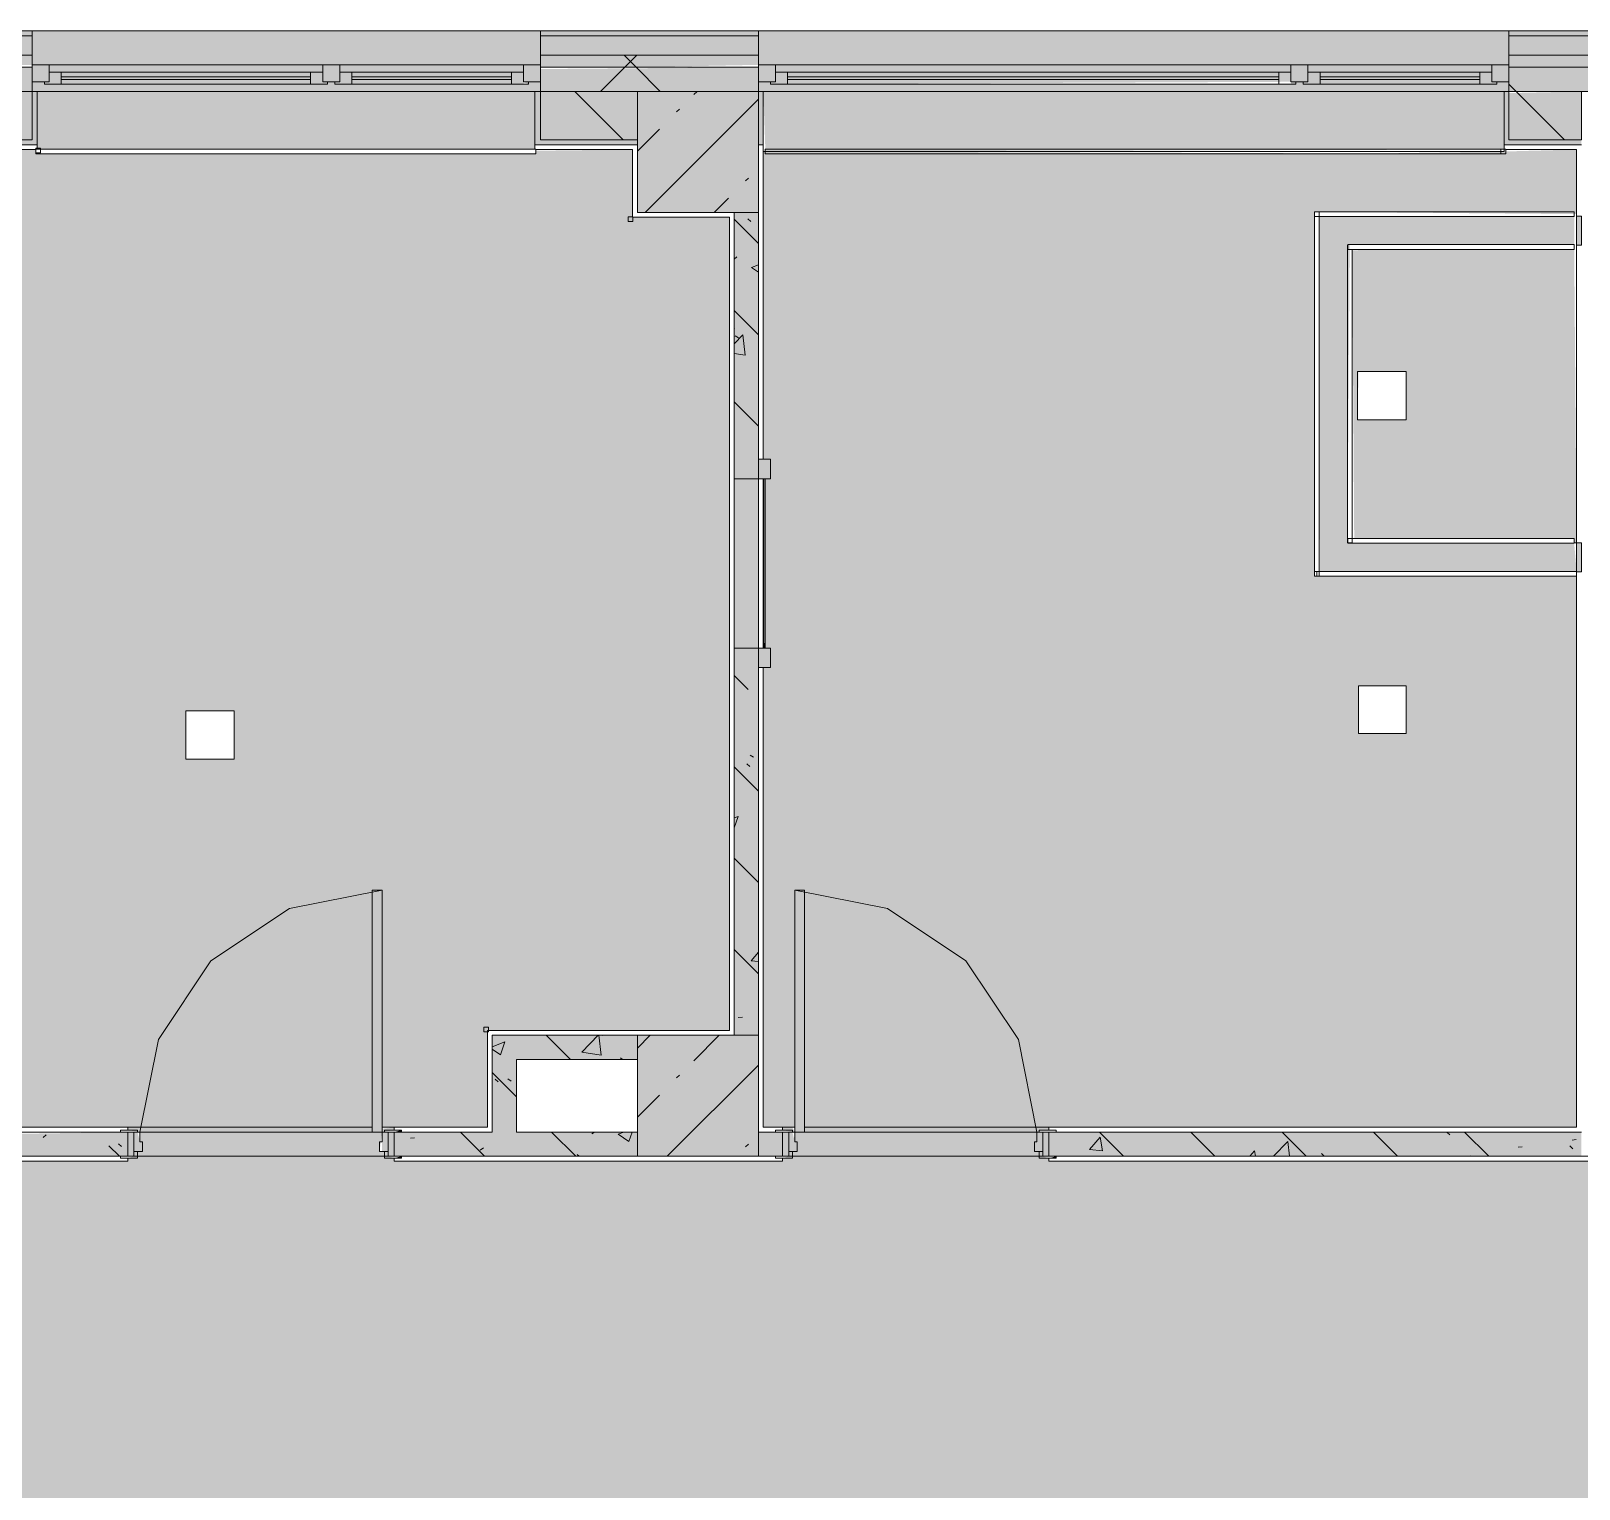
# Model space of a CAD drawing. Header units: millimetres. Extents: x -3817 to 677485, y -22715 to 103890.
# Drawn here: x -564.2 to -513.9, y -19436 to -19388.5 of the extents above; entities that cross this region are included whole.
import ezdxf

# ---------------------------------------------------------------- set-up
doc = ezdxf.new("R2010")
doc.units = ezdxf.units.MM
doc.layers.add('PDF _Геометрия', color=7, linetype='Continuous', true_color=0x1d1d1d)
doc.layers.add('PDF _Сплошная заливка', color=7, linetype='Continuous', true_color=0xffffff)

msp = doc.modelspace()

# ---------------------------------------------------------------- hatches: boundary and pattern name
at = {"layer": 'PDF _Сплошная заливка', "transparency": 33554559}
h = msp.add_hatch(color=256, dxfattribs=at)
h.paths.add_polyline_path([(-479.791, -19388.684), (-478.61, -19388.684), (-478.61, -19388.526), (-516.168, -19388.526), (-516.168, -19388.684), (-480.3, -19388.684)], flags=0)
h.paths.add_polyline_path([(-570.306, -19388.684), (-564.198, -19388.684), (-564.198, -19388.526), (-574.748, -19388.526), (-574.748, -19388.684)], flags=0)
h.paths.add_polyline_path([(-540.576, -19388.684), (-540.576, -19388.526), (-547.663, -19388.526), (-547.663, -19388.684), (-545.759, -19388.684)], flags=0)
h.paths.add_polyline_path([(-620.668, -19388.684), (-620.668, -19388.605), (-620.668, -19388.542), (-627.896, -19388.526), (-627.896, -19388.684), (-627.582, -19388.684)], flags=0)
h.paths.add_polyline_path([(-611.217, -19388.684), (-591.283, -19388.684), (-591.283, -19388.526), (-611.755, -19388.605), (-611.755, -19388.684), (-611.503, -19388.684)], flags=0)
h.paths.add_polyline_path([(-701.122, -19388.684), (-694.468, -19388.684), (-694.468, -19388.526), (-701.122, -19388.526)], flags=0)
h.paths.add_polyline_path([(-676.359, -19388.684), (-668.052, -19388.684), (-668.052, -19388.526), (-676.359, -19388.526)], flags=0)
h.paths.add_polyline_path([(-724.743, -19388.684), (-717.657, -19388.684), (-717.657, -19388.526), (-724.743, -19388.526)], flags=0)
h.paths.add_polyline_path([(-748.364, -19388.684), (-741.278, -19388.684), (-741.278, -19388.526), (-748.364, -19388.526)], flags=0)
h.paths.add_polyline_path([(-764.899, -19388.684), (-764.899, -19388.526), (-773.56, -19388.526), (-773.56, -19388.684), (-766.681, -19388.684)], flags=0)
h.paths.add_polyline_path([(-797.969, -19388.684), (-797.969, -19388.526), (-816.866, -19388.526), (-816.866, -19388.684), (-807.592, -19388.684)], flags=0)
h = msp.add_hatch(color=256, dxfattribs=at)
h.paths.add_polyline_path([(-481.917, -19389.314), (-479.791, -19389.314), (-479.791, -19388.684), (-516.168, -19388.684), (-516.168, -19389.314), (-488.483, -19389.314)], flags=0)
h.paths.add_polyline_path([(-570.306, -19389.314), (-564.198, -19389.314), (-564.198, -19388.684), (-574.748, -19388.684), (-574.748, -19389.314)], flags=0)
h.paths.add_polyline_path([(-547.663, -19389.314), (-540.576, -19389.314), (-540.576, -19388.684), (-547.663, -19388.684), (-547.663, -19389.077)], flags=0)
h.paths.add_polyline_path([(-611.217, -19389.314), (-591.283, -19389.297), (-591.283, -19388.684), (-611.755, -19388.684), (-611.755, -19389.314)], flags=0)
h.paths.add_polyline_path([(-620.416, -19389.314), (-620.416, -19388.684), (-627.896, -19388.684), (-627.896, -19389.314), (-623.172, -19389.314)], flags=0)
h.paths.add_polyline_path([(-694.468, -19389.314), (-694.468, -19388.684), (-701.122, -19388.684), (-701.122, -19389.314)], flags=0)
h.paths.add_polyline_path([(-724.743, -19389.314), (-717.657, -19389.314), (-717.657, -19388.684), (-724.743, -19388.684), (-724.743, -19389.077)], flags=0)
h.paths.add_polyline_path([(-668.493, -19389.314), (-668.052, -19389.314), (-668.052, -19388.684), (-676.359, -19388.684), (-676.359, -19389.314)], flags=0)
h.paths.add_polyline_path([(-773.56, -19389.314), (-764.899, -19389.314), (-764.899, -19388.684), (-773.56, -19388.684), (-773.56, -19389.077)], flags=0)
h.paths.add_polyline_path([(-816.866, -19389.314), (-797.969, -19389.314), (-797.969, -19388.684), (-816.866, -19388.684), (-816.866, -19389.077)], flags=0)
h.paths.add_polyline_path([(-748.364, -19389.314), (-741.278, -19389.314), (-741.278, -19388.684), (-748.364, -19388.684), (-748.364, -19389.077)], flags=0)
h = msp.add_hatch(color=256, dxfattribs=at)
h.paths.add_polyline_path([(-464.516, -19442.579), (-464.453, -19442.973), (-463.965, -19442.973), (-464.045, -19442.579), (-464.453, -19442.579)], flags=0)
h.paths.add_polyline_path([(-464.516, -19431.95), (-463.965, -19431.95), (-463.965, -19431.753), (-464.453, -19431.753), (-464.516, -19431.871)], flags=0)
h.paths.add_polyline_path([(-697.46, -19395.219), (-697.523, -19394.983), (-697.618, -19395.022), (-697.618, -19395.219), (-697.523, -19395.219)], flags=0)
h.paths.add_polyline_path([(-623.959, -19409.392), (-624.022, -19408.998), (-624.117, -19408.998), (-624.117, -19409.392), (-624.022, -19409.392)], flags=0)
h.paths.add_polyline_path([(-623.959, -19420.021), (-624.117, -19420.021), (-624.117, -19420.415), (-624.022, -19420.415), (-623.959, -19420.1)], flags=0)
h.paths.add_polyline_path([(-514.987, -19444.981), (-514.953, -19444.351), (-514.79, -19444.351), (-514.79, -19444.194), (-514.593, -19444.131), (-514.593, -19444.036), (-505.302, -19444.036), (-505.302, -19444.131), (-505.105, -19444.194), (-505.105, -19444.351), (-504.83, -19444.351), (-504.987, -19445.044), (-505.302, -19445.044), (-505.302, -19445.138), (-497.349, -19445.138), (-497.349, -19444.981), (-497.034, -19444.981), (-496.956, -19444.351), (-496.838, -19444.351), (-496.838, -19444.194), (-496.641, -19444.131), (-496.641, -19444.036), (-491.917, -19444.036), (-491.917, -19444.131), (-491.72, -19444.194), (-491.72, -19444.351), (-491.444, -19444.351), (-491.602, -19445.044), (-491.917, -19445.044), (-491.917, -19445.138), (-485.145, -19445.138), (-485.145, -19444.981), (-484.83, -19444.981), (-484.751, -19444.351), (-484.633, -19444.351), (-484.633, -19444.194), (-484.437, -19444.131), (-484.437, -19444.036), (-475.067, -19444.036), (-475.067, -19444.131), (-474.87, -19444.194), (-474.87, -19444.351), (-474.594, -19444.351), (-474.752, -19445.044), (-475.067, -19445.044), (-475.067, -19445.138), (-467.114, -19445.138), (-467.114, -19444.981), (-466.799, -19444.981), (-466.721, -19444.351), (-466.603, -19444.351), (-466.603, -19444.194), (-466.406, -19444.131), (-466.406, -19444.036), (-465.303, -19444.036), (-465.303, -19442.776), (-465.146, -19442.776), (-465.146, -19442.501), (-464.516, -19442.579), (-464.516, -19442.264), (-463.965, -19442.264), (-463.965, -19432.265), (-464.516, -19432.265), (-464.516, -19431.95), (-465.146, -19431.871), (-465.146, -19431.753), (-465.303, -19431.753), (-465.366, -19431.753), (-468.849, -19431.753), (-468.849, -19431.596), (-469.115, -19431.556), (-469.046, -19431.153), (-475.739, -19431.153), (-475.739, -19431.596), (-475.936, -19431.596), (-475.936, -19431.753), (-491.523, -19431.753), (-491.577, -19431.659), (-491.72, -19431.596), (-491.72, -19431.438), (-491.995, -19431.438), (-491.838, -19430.745), (-491.523, -19430.745), (-491.523, -19430.651), (-498.294, -19430.651), (-498.294, -19430.808), (-498.609, -19430.808), (-498.688, -19431.438), (-498.806, -19431.438), (-498.806, -19431.596), (-499.003, -19431.659), (-499.003, -19431.911), (-500.735, -19431.911), (-500.735, -19425.297), (-501.601, -19425.297), (-501.601, -19425.202), (-501.995, -19425.139), (-501.916, -19424.509), (-501.798, -19424.509), (-501.798, -19424.352), (-501.601, -19424.289), (-501.601, -19424.194), (-509.081, -19424.194), (-509.081, -19424.289), (-508.884, -19424.352), (-508.884, -19424.509), (-508.609, -19424.509), (-508.766, -19425.202), (-509.081, -19425.202), (-509.081, -19425.297), (-531.128, -19425.297), (-531.143, -19425.202), (-531.325, -19425.139), (-531.325, -19424.982), (-531.6, -19424.982), (-531.443, -19424.289), (-531.128, -19424.289), (-531.128, -19424.194), (-539.08, -19424.194), (-539.08, -19424.352), (-539.395, -19424.352), (-539.474, -19424.982), (-539.592, -19424.982), (-539.592, -19425.139), (-539.789, -19425.202), (-539.789, -19425.297), (-552.428, -19425.297), (-552.428, -19425.202), (-552.625, -19425.139), (-552.625, -19424.982), (-552.9, -19424.982), (-552.821, -19424.352), (-553.136, -19424.284), (-553.136, -19424.194), (-561.089, -19424.194), (-561.089, -19424.289), (-560.695, -19424.352), (-560.774, -19424.982), (-560.892, -19424.982), (-560.892, -19425.139), (-561.089, -19425.202), (-561.089, -19425.297), (-596.007, -19425.297), (-596.007, -19425.202), (-596.204, -19425.139), (-596.204, -19424.982), (-596.48, -19424.982), (-596.401, -19424.352), (-596.716, -19424.352), (-596.716, -19424.194), (-604.668, -19424.194), (-604.652, -19424.289), (-604.275, -19424.352), (-604.354, -19424.982), (-604.472, -19424.982), (-604.472, -19425.139), (-604.668, -19425.202), (-604.668, -19425.297), (-611.125, -19425.297), (-611.125, -19392.384), (-611.755, -19392.384), (-611.786, -19390.479), (-612.054, -19390.416), (-612.054, -19389.825), (-612.464, -19389.825), (-612.385, -19389.196), (-612.7, -19389.196), (-612.7, -19388.526), (-620.117, -19388.605), (-620.117, -19389.196), (-619.786, -19389.196), (-619.786, -19389.825), (-620.117, -19389.825), (-620.18, -19390.479), (-620.408, -19390.495), (-620.424, -19392.384), (-623.014, -19392.384), (-623.014, -19395.376), (-628.053, -19395.376), (-628.053, -19392.487), (-667.973, -19392.487), (-667.973, -19392.384), (-670.454, -19392.384), (-670.454, -19395.396), (-675.493, -19395.396), (-675.493, -19392.384), (-676.504, -19392.384), (-676.504, -19392.526), (-694.39, -19392.526), (-694.39, -19392.384), (-695.728, -19392.384), (-695.728, -19394.983), (-695.823, -19395.022), (-695.886, -19395.14), (-696.831, -19395.219), (-696.831, -19395.298), (-697.46, -19395.219), (-697.46, -19395.534), (-697.618, -19395.534), (-697.618, -19402.463), (-697.523, -19402.463), (-697.46, -19401.912), (-695.823, -19401.99), (-695.823, -19402.463), (-695.728, -19402.463), (-695.728, -19402.699), (-692.539, -19402.699), (-692.539, -19407.266), (-623.014, -19407.266), (-623.014, -19408.998), (-623.109, -19408.998), (-623.172, -19409.195), (-623.329, -19409.195), (-623.349, -19409.465), (-623.959, -19409.392), (-623.959, -19409.707), (-624.117, -19409.707), (-624.048, -19419.706), (-623.959, -19419.706), (-623.959, -19420.021), (-623.329, -19420.1), (-623.329, -19420.218), (-623.172, -19420.218), (-623.109, -19420.415), (-623.014, -19420.415), (-623.014, -19425.297), (-626.951, -19425.297), (-626.951, -19437.186), (-620.14, -19437.186), (-620.118, -19437.28), (-619.747, -19437.343), (-619.747, -19437.501), (-619.471, -19437.501), (-619.629, -19438.194), (-620.14, -19438.194), (-620.14, -19438.288), (-611.991, -19438.288), (-611.991, -19438.131), (-611.676, -19438.131), (-611.597, -19437.501), (-611.479, -19437.501), (-611.479, -19437.343), (-611.086, -19437.28), (-611.086, -19437.186), (-604.865, -19437.186), (-604.816, -19437.28), (-604.668, -19437.343), (-604.668, -19437.501), (-604.393, -19437.501), (-604.55, -19438.194), (-604.865, -19438.194), (-604.865, -19438.288), (-596.913, -19438.288), (-596.913, -19438.131), (-596.598, -19438.131), (-596.519, -19437.501), (-596.401, -19437.501), (-596.401, -19437.343), (-596.204, -19437.28), (-596.204, -19437.186), (-560.498, -19437.186), (-560.494, -19437.28), (-560.302, -19437.343), (-560.302, -19437.501), (-560.026, -19437.501), (-560.105, -19438.131), (-559.79, -19438.131), (-559.79, -19438.288), (-549.79, -19438.288), (-549.79, -19438.131), (-549.475, -19438.131), (-549.396, -19437.501), (-549.278, -19437.501), (-549.278, -19437.343), (-549.089, -19437.28), (-549.089, -19437.186), (-540.342, -19437.186), (-540.342, -19437.28), (-540.145, -19437.343), (-540.145, -19437.501), (-539.869, -19437.501), (-540.027, -19438.194), (-540.342, -19438.194), (-540.342, -19438.288), (-532.389, -19438.288), (-532.389, -19438.131), (-532.074, -19438.131), (-531.995, -19437.501), (-531.877, -19437.501), (-531.877, -19437.343), (-531.68, -19437.28), (-531.68, -19437.186), (-529.161, -19437.186), (-529.161, -19444.036), (-523.254, -19444.036), (-523.254, -19444.131), (-523.057, -19444.194), (-523.057, -19444.351), (-522.782, -19444.351), (-522.939, -19445.044), (-523.254, -19445.044), (-523.254, -19445.138), (-515.302, -19445.138), (-515.302, -19444.981), (-515.065, -19444.981)], flags=0)
h.paths.add_polyline_path([(-514.908, -19445.138), (-514.593, -19445.138), (-514.593, -19445.044), (-514.987, -19444.981), (-514.987, -19445.138)], flags=0)
h.paths.add_polyline_path([(-484.594, -19445.138), (-484.437, -19445.138), (-484.5, -19445.044), (-484.83, -19444.981), (-484.751, -19445.138), (-484.633, -19445.138)], flags=0)
h.paths.add_polyline_path([(-496.739, -19445.138), (-496.641, -19445.138), (-496.665, -19445.044), (-497.034, -19444.981), (-496.956, -19445.138), (-496.838, -19445.138)], flags=0)
h.paths.add_polyline_path([(-466.67, -19445.138), (-466.406, -19445.138), (-466.406, -19445.044), (-466.799, -19444.981), (-466.721, -19445.138)], flags=0)
h.paths.add_polyline_path([(-532.074, -19438.288), (-531.68, -19438.288), (-531.68, -19438.194), (-532.074, -19438.131)], flags=0)
h.paths.add_polyline_path([(-560.444, -19438.288), (-560.105, -19438.25), (-560.183, -19438.194), (-560.498, -19438.194), (-560.498, -19438.288)], flags=0)
h.paths.add_polyline_path([(-549.475, -19438.288), (-549.089, -19438.288), (-549.089, -19438.194), (-549.475, -19438.131)], flags=0)
h.paths.add_polyline_path([(-596.598, -19438.288), (-596.204, -19438.288), (-596.221, -19438.194), (-596.598, -19438.238)], flags=0)
h.paths.add_polyline_path([(-611.086, -19438.288), (-611.125, -19438.194), (-611.676, -19438.216), (-611.676, -19438.288), (-611.125, -19438.288)], flags=0)
h.paths.add_polyline_path([(-501.995, -19431.832), (-502.31, -19431.832), (-502.31, -19425.139), (-501.995, -19425.139), (-501.995, -19430.912)], flags=0)
h.paths.add_polyline_path([(-498.688, -19430.808), (-498.609, -19430.808), (-498.609, -19430.651), (-499.003, -19430.651), (-499.003, -19430.745), (-498.688, -19430.745)], flags=0)
h.paths.add_polyline_path([(-539.395, -19424.352), (-539.474, -19424.194), (-539.789, -19424.194), (-539.789, -19424.289), (-539.474, -19424.352)], flags=0)
h.paths.add_polyline_path([(-552.821, -19424.352), (-552.428, -19424.289), (-552.428, -19424.194), (-552.821, -19424.244)], flags=0)
h.paths.add_polyline_path([(-596.401, -19424.352), (-596.007, -19424.289), (-596.007, -19424.194), (-596.401, -19424.194)], flags=0)
h.paths.add_polyline_path([(-612.385, -19389.196), (-612.054, -19389.196), (-611.991, -19388.542), (-612.385, -19388.605), (-612.385, -19389.077)], flags=0)
h = msp.add_hatch(color=256, dxfattribs=at)
h.paths.add_polyline_path([(-554.198, -19390.495), (-547.663, -19390.495), (-547.663, -19388.526), (-564.198, -19388.526), (-564.198, -19390.495), (-554.355, -19390.495)], flags=0)
h.paths.add_polyline_path([(-562.123, -19390.258), (-563.646, -19390.18), (-563.646, -19389.865), (-554.749, -19389.865), (-554.749, -19390.18), (-554.749, -19390.258)], flags=0)
h.paths.add_polyline_path([(-548.214, -19390.258), (-554.198, -19390.18), (-554.198, -19389.865), (-548.214, -19389.865), (-548.214, -19390.18), (-548.056, -19390.258)], flags=0)
h = msp.add_hatch(color=256, dxfattribs=at)
h.paths.add_polyline_path([(-516.168, -19390.495), (-516.168, -19388.526), (-540.576, -19388.526), (-540.576, -19390.495), (-516.325, -19390.495)], flags=0)
h.paths.add_polyline_path([(-522.703, -19390.258), (-522.703, -19390.18), (-522.703, -19389.865), (-516.719, -19389.865), (-516.719, -19390.18), (-516.719, -19390.258), (-521.212, -19390.258)], flags=0)
h.paths.add_polyline_path([(-540.025, -19390.258), (-540.025, -19390.18), (-540.025, -19389.865), (-523.254, -19389.865), (-523.254, -19390.18), (-523.254, -19390.258), (-537.577, -19390.258)], flags=0)
h = msp.add_hatch(color=256, dxfattribs=at)
h.paths.add_polyline_path([(-516.168, -19389.707), (-479.791, -19389.629), (-479.791, -19389.314), (-516.168, -19389.314), (-516.168, -19389.629)], flags=0)
h.paths.add_polyline_path([(-544.513, -19389.707), (-540.576, -19389.629), (-540.576, -19389.314), (-547.663, -19389.314), (-547.663, -19389.707), (-545.759, -19389.707)], flags=0)
h.paths.add_polyline_path([(-591.283, -19389.707), (-591.283, -19389.314), (-611.755, -19389.314), (-611.755, -19389.707), (-594.853, -19389.707)], flags=0)
h.paths.add_polyline_path([(-620.416, -19389.707), (-620.416, -19389.314), (-627.896, -19389.314), (-627.896, -19389.707), (-623.172, -19389.707)], flags=0)
h.paths.add_polyline_path([(-574.748, -19389.707), (-564.198, -19389.629), (-564.198, -19389.314), (-574.748, -19389.314), (-574.748, -19389.629)], flags=0)
h.paths.add_polyline_path([(-668.052, -19389.707), (-668.052, -19389.314), (-676.359, -19389.314), (-676.28, -19389.707), (-668.493, -19389.707)], flags=0)
h.paths.add_polyline_path([(-701.122, -19389.707), (-694.468, -19389.629), (-694.468, -19389.314), (-701.122, -19389.314), (-701.122, -19389.66)], flags=0)
h.paths.add_polyline_path([(-773.56, -19389.707), (-764.899, -19389.629), (-764.899, -19389.314), (-773.56, -19389.314), (-773.56, -19389.629)], flags=0)
h.paths.add_polyline_path([(-722.381, -19389.707), (-717.657, -19389.629), (-717.657, -19389.314), (-724.743, -19389.314), (-724.743, -19389.707)], flags=0)
h.paths.add_polyline_path([(-748.364, -19389.707), (-741.278, -19389.629), (-741.278, -19389.314), (-748.364, -19389.314), (-748.364, -19389.629)], flags=0)
h.paths.add_polyline_path([(-812.141, -19389.707), (-797.969, -19389.629), (-797.969, -19389.314), (-816.866, -19389.314), (-816.866, -19389.707), (-815.774, -19389.707)], flags=0)
h = msp.add_hatch(color=256, dxfattribs=at)
h.paths.add_polyline_path([(-479.791, -19390.495), (-479.827, -19389.707), (-516.168, -19389.722), (-516.168, -19390.495), (-480.3, -19390.495)], flags=0)
h.paths.add_polyline_path([(-812.141, -19390.495), (-797.969, -19390.495), (-797.969, -19389.707), (-816.866, -19389.707), (-816.866, -19390.495), (-815.774, -19390.495)], flags=0)
h.paths.add_polyline_path([(-627.582, -19390.495), (-620.416, -19390.416), (-620.416, -19389.707), (-627.896, -19389.707), (-627.896, -19390.495)], flags=0)
h.paths.add_polyline_path([(-773.56, -19390.495), (-764.899, -19390.495), (-764.899, -19389.707), (-773.56, -19389.707), (-773.56, -19390.182)], flags=0)
h.paths.add_polyline_path([(-744.112, -19390.495), (-741.278, -19390.495), (-741.278, -19389.707), (-748.364, -19389.707), (-748.364, -19390.495)], flags=0)
h.paths.add_polyline_path([(-724.743, -19390.495), (-717.657, -19390.495), (-717.657, -19389.707), (-724.743, -19389.707), (-724.743, -19390.18)], flags=0)
h.paths.add_polyline_path([(-694.468, -19390.495), (-694.468, -19389.707), (-701.122, -19389.707), (-701.122, -19390.495), (-697.46, -19390.495)], flags=0)
h.paths.add_polyline_path([(-544.513, -19390.495), (-540.576, -19390.495), (-540.576, -19389.707), (-547.663, -19389.766), (-547.663, -19390.495), (-545.759, -19390.495)], flags=0)
h.paths.add_polyline_path([(-676.28, -19390.495), (-668.052, -19390.495), (-668.052, -19389.707), (-676.359, -19389.707), (-676.359, -19390.495)], flags=0)
h.paths.add_polyline_path([(-569.788, -19390.495), (-564.198, -19390.495), (-564.198, -19389.707), (-574.748, -19389.707), (-574.748, -19390.495), (-570.306, -19390.495)], flags=0)
h.paths.add_polyline_path([(-594.853, -19390.495), (-591.283, -19390.495), (-591.283, -19389.707), (-611.755, -19389.707), (-611.755, -19390.416), (-595.22, -19390.495)], flags=0)
for points in [[(-554.591, -19390.258), (-554.749, -19390.18), (-554.749, -19389.865), (-563.646, -19389.865), (-563.646, -19390.18), (-563.646, -19390.258), (-554.749, -19390.258)], [(-548.214, -19390.258), (-548.214, -19390.18), (-548.214, -19389.865), (-554.198, -19389.865), (-554.198, -19390.18), (-554.198, -19390.258)], [(-540.183, -19390.258), (-523.254, -19390.18), (-523.254, -19389.865), (-540.025, -19389.865), (-540.025, -19390.18)], [(-516.561, -19390.258), (-516.719, -19390.098), (-516.719, -19389.865), (-522.703, -19389.865), (-522.703, -19390.18), (-522.703, -19390.258), (-516.719, -19390.258)], [(-540.576, -19394.432), (-540.576, -19390.495), (-544.513, -19390.495), (-544.513, -19394.432), (-541.521, -19394.432)], [(-518.326, -19406.108), (-513.963, -19406.104), (-514.042, -19405.195), (-521.419, -19405.179), (-521.345, -19395.479), (-514.042, -19395.479), (-514.042, -19394.565), (-522.333, -19394.565), (-522.314, -19406.108), (-519.512, -19406.108)], [(-513.963, -19395.495), (-513.806, -19395.495), (-513.806, -19394.55), (-513.963, -19394.55), (-513.963, -19395.227)], [(-541.364, -19408.604), (-540.576, -19408.604), (-540.576, -19403.093), (-541.364, -19403.093), (-541.364, -19408.207)], [(-546.088, -19421.99), (-544.513, -19421.99), (-544.513, -19421.202), (-549.237, -19421.213), (-549.237, -19421.99), (-548.45, -19421.99)], [(-541.521, -19425.139), (-540.576, -19425.139), (-540.576, -19421.202), (-544.513, -19421.202), (-544.513, -19425.139)], [(-549.237, -19424.352), (-548.45, -19424.352), (-548.45, -19421.99), (-549.237, -19421.99), (-549.237, -19424.194)]]:
    msp.add_hatch(color=256, dxfattribs=at).paths.add_polyline_path(points)
h = msp.add_hatch(color=256, dxfattribs=at)
h.paths.add_polyline_path([(-668.493, -19392.069), (-668.052, -19392.069), (-668.052, -19390.495), (-676.359, -19390.502), (-676.28, -19392.069), (-675.335, -19392.069), (-675.335, -19390.514), (-670.611, -19390.514), (-670.611, -19392.069)], flags=0)
h.paths.add_polyline_path([(-797.969, -19392.069), (-797.969, -19390.495), (-812.141, -19390.495), (-812.141, -19392.069), (-807.592, -19392.069)], flags=0)
h.paths.add_polyline_path([(-773.56, -19392.069), (-769.623, -19392.069), (-769.623, -19390.495), (-773.56, -19390.495), (-773.56, -19391.052)], flags=0)
h.paths.add_polyline_path([(-513.806, -19392.069), (-513.806, -19390.495), (-516.168, -19390.549), (-516.168, -19392.069)], flags=0)
h.paths.add_polyline_path([(-748.364, -19392.069), (-741.278, -19392.069), (-741.278, -19390.495), (-748.364, -19390.495), (-748.364, -19391.873)], flags=0)
h.paths.add_polyline_path([(-544.513, -19392.069), (-544.513, -19390.495), (-547.663, -19390.495), (-547.663, -19392.069), (-545.759, -19392.069)], flags=0)
h.paths.add_polyline_path([(-724.743, -19392.069), (-722.381, -19392.069), (-722.381, -19390.495), (-724.743, -19390.495), (-724.743, -19391.526)], flags=0)
h.paths.add_polyline_path([(-701.122, -19392.069), (-694.468, -19392.069), (-694.468, -19390.495), (-701.122, -19390.495), (-701.122, -19391.052)], flags=0)
h.paths.add_polyline_path([(-564.198, -19392.069), (-564.198, -19390.495), (-565.851, -19390.495), (-565.851, -19392.069)], flags=0)
h.paths.add_polyline_path([(-569.788, -19392.069), (-569.788, -19390.495), (-574.748, -19390.495), (-574.748, -19392.069), (-570.306, -19392.069)], flags=0)
h.paths.add_polyline_path([(-610.18, -19392.069), (-595.22, -19392.069), (-595.22, -19390.495), (-611.786, -19390.495), (-611.755, -19392.069), (-610.323, -19392.069)], flags=0)
h.paths.add_polyline_path([(-620.81, -19392.069), (-620.81, -19390.495), (-623.172, -19390.558), (-623.172, -19392.069)], flags=0)
h = msp.add_hatch(color=256, dxfattribs=at)
h.paths.add_polyline_path([(-565.851, -19392.227), (-564.04, -19392.227), (-564.04, -19390.495), (-564.198, -19390.495), (-564.198, -19392.069), (-565.851, -19392.069)], flags=0)
h.paths.add_polyline_path([(-611.752, -19392.227), (-610.967, -19392.227), (-611.039, -19392.069), (-611.755, -19392.069), (-611.755, -19392.227)], flags=0)
h.paths.add_polyline_path([(-513.846, -19392.227), (-513.806, -19392.227), (-513.806, -19392.069), (-516.168, -19392.069), (-516.168, -19390.495), (-516.325, -19390.495), (-516.325, -19392.227), (-516.168, -19392.227)], flags=0)
h.paths.add_polyline_path([(-610.18, -19392.227), (-595.22, -19392.227), (-595.22, -19392.069), (-610.18, -19392.069)], flags=0)
h.paths.add_polyline_path([(-544.671, -19392.227), (-544.513, -19392.227), (-544.513, -19392.069), (-547.663, -19392.054), (-547.663, -19390.495), (-547.852, -19390.495), (-547.852, -19392.227), (-545.759, -19392.227)], flags=0)
h.paths.add_polyline_path([(-591.283, -19392.227), (-591.126, -19392.227), (-591.126, -19390.495), (-591.283, -19390.495), (-591.283, -19392.069)], flags=0)
h.paths.add_polyline_path([(-571.993, -19392.227), (-571.993, -19392.069), (-574.748, -19392.069), (-574.748, -19390.495), (-574.922, -19390.495), (-574.922, -19392.227), (-572.15, -19392.227)], flags=0)
h.paths.add_polyline_path([(-571.363, -19392.227), (-569.788, -19392.227), (-569.788, -19392.069), (-571.363, -19392.069)], flags=0)
h.paths.add_polyline_path([(-540.576, -19392.227), (-540.419, -19392.217), (-540.419, -19390.495), (-540.576, -19390.495), (-540.576, -19392.069)], flags=0)
h.paths.add_polyline_path([(-620.81, -19392.227), (-620.416, -19392.227), (-620.416, -19390.495), (-620.81, -19390.504), (-620.81, -19392.069), (-623.172, -19392.069), (-623.172, -19392.227), (-623.014, -19392.227)], flags=0)
h.paths.add_polyline_path([(-764.899, -19392.227), (-748.364, -19392.227), (-748.364, -19390.495), (-764.899, -19390.495), (-764.899, -19392.069)], flags=0)
h.paths.add_polyline_path([(-717.587, -19392.227), (-699.99, -19392.162), (-699.99, -19392.069), (-701.122, -19392.069), (-701.122, -19390.495), (-701.342, -19390.495), (-701.342, -19392.069), (-717.499, -19392.069), (-717.499, -19390.495), (-717.657, -19390.495), (-717.657, -19392.227)], flags=0)
h.paths.add_polyline_path([(-668.493, -19392.227), (-667.895, -19392.227), (-667.895, -19390.495), (-668.052, -19390.514), (-668.052, -19392.069), (-670.611, -19392.069), (-670.611, -19392.227)], flags=0)
h.paths.add_polyline_path([(-724.743, -19392.227), (-722.381, -19392.227), (-722.381, -19392.069), (-724.743, -19392.069)], flags=0)
h.paths.add_polyline_path([(-741.12, -19392.227), (-741.12, -19390.495), (-741.278, -19390.495), (-741.278, -19392.069), (-742.538, -19392.069), (-742.538, -19392.227), (-741.278, -19392.227)], flags=0)
h.paths.add_polyline_path([(-697.46, -19392.227), (-697.46, -19392.069), (-699.36, -19392.14), (-699.36, -19392.227)], flags=0)
h.paths.add_polyline_path([(-675.335, -19392.227), (-675.335, -19392.069), (-676.28, -19392.069), (-676.28, -19392.227), (-675.814, -19392.227)], flags=0)
h.paths.add_polyline_path([(-695.886, -19392.227), (-694.39, -19392.193), (-694.468, -19392.069), (-695.886, -19392.069)], flags=0)
h.paths.add_polyline_path([(-747.774, -19392.227), (-744.112, -19392.227), (-744.112, -19392.069), (-747.774, -19392.069)], flags=0)
h.paths.add_polyline_path([(-791.228, -19392.227), (-773.56, -19392.227), (-773.56, -19390.495), (-797.969, -19390.495), (-797.969, -19392.069), (-811.984, -19392.069), (-811.984, -19392.227), (-797.969, -19392.227)], flags=0)
h.paths.add_polyline_path([(-769.883, -19392.227), (-769.623, -19392.227), (-769.623, -19392.069), (-772.97, -19392.069), (-772.97, -19392.227), (-770.096, -19392.227)], flags=0)
h = msp.add_hatch(color=256, dxfattribs=at)
h.paths.add_polyline_path([(-587.583, -19392.469), (-574.922, -19392.469), (-574.922, -19390.495), (-591.126, -19390.495), (-591.126, -19392.469), (-589.557, -19392.469)], flags=0)
h.paths.add_polyline_path([(-540.28, -19392.447), (-516.325, -19392.384), (-516.325, -19390.495), (-540.419, -19390.495), (-540.349, -19392.447)], flags=0)
h.paths.add_polyline_path([(-562.123, -19392.369), (-547.852, -19392.369), (-547.852, -19390.495), (-564.04, -19390.495), (-564.04, -19392.369), (-563.577, -19392.369)], flags=0)
h.paths.add_polyline_path([(-667.895, -19392.227), (-627.896, -19392.227), (-627.896, -19390.495), (-667.895, -19390.495), (-667.895, -19392.069)], flags=0)
h.paths.add_polyline_path([(-727.372, -19392.227), (-724.743, -19392.227), (-724.743, -19390.495), (-741.12, -19390.495), (-741.12, -19392.227)], flags=0)
h.paths.add_polyline_path([(-676.359, -19392.227), (-676.28, -19392.227), (-676.359, -19390.495), (-694.39, -19390.495), (-694.39, -19392.227), (-676.675, -19392.227)], flags=0)
h.paths.add_polyline_path([(-702.16, -19392.069), (-701.342, -19392.069), (-701.342, -19390.495), (-717.499, -19390.495), (-717.499, -19392.069), (-703.591, -19392.069)], flags=0)
h = msp.add_hatch(color=256, dxfattribs=at)
h.paths.add_polyline_path([(-565.694, -19424.194), (-553.136, -19424.194), (-553.136, -19416.478), (-552.821, -19416.478), (-552.821, -19424.194), (-549.395, -19424.194), (-549.395, -19421.045), (-541.521, -19421.045), (-541.521, -19394.589), (-544.671, -19394.589), (-544.671, -19392.384), (-547.82, -19392.424), (-547.852, -19392.526), (-564.079, -19392.526), (-564.079, -19392.384), (-565.694, -19392.384), (-565.694, -19420.274)], flags=0)
h.paths.add_polyline_path([(-559.207, -19412.222), (-559.207, -19410.648), (-557.632, -19410.648), (-557.632, -19412.222)], flags=0)
h = msp.add_hatch(color=256, dxfattribs=at)
h.paths.add_polyline_path([(-529.394, -19424.194), (-513.963, -19424.194), (-513.963, -19406.266), (-522.49, -19406.266), (-522.49, -19394.408), (-513.963, -19394.487), (-513.963, -19392.384), (-516.266, -19392.447), (-516.325, -19392.526), (-540.419, -19392.447), (-540.419, -19402.463), (-540.183, -19402.463), (-540.183, -19403.093), (-540.36, -19403.093), (-540.36, -19408.604), (-540.183, -19408.604), (-540.183, -19409.234), (-540.419, -19409.234), (-540.419, -19424.194), (-539.395, -19424.194), (-539.395, -19416.478), (-539.08, -19416.478), (-539.08, -19424.194), (-537.577, -19424.194)], flags=0)
h.paths.add_polyline_path([(-519.512, -19411.386), (-521.06, -19411.386), (-521.06, -19409.837), (-519.512, -19409.837), (-519.512, -19410.361)], flags=0)
h.paths.add_polyline_path([(-513.963, -19405.179), (-514.042, -19395.636), (-521.262, -19395.659), (-521.197, -19405.037), (-514.042, -19405.037), (-514.042, -19405.179)], flags=0)
h.paths.add_polyline_path([(-521.086, -19401.176), (-521.06, -19399.601), (-519.512, -19399.601), (-519.512, -19401.176), (-521.06, -19401.176)], flags=0)
h = msp.add_hatch(color=256, dxfattribs=at)
h.paths.add_polyline_path([(-541.364, -19421.202), (-540.576, -19421.202), (-540.576, -19408.604), (-541.364, -19408.604), (-541.364, -19421.045)], flags=0)
h.paths.add_polyline_path([(-540.576, -19403.093), (-540.576, -19394.432), (-541.364, -19394.432), (-541.364, -19403.093)], flags=0)
h = msp.add_hatch(color=256, dxfattribs=at)
h.paths.add_polyline_path([(-501.601, -19425.139), (-499.79, -19425.139), (-499.79, -19424.352), (-501.601, -19424.352)], flags=0)
h.paths.add_polyline_path([(-521.06, -19425.139), (-513.806, -19425.139), (-513.806, -19424.352), (-531.128, -19424.352), (-531.128, -19425.139), (-522.204, -19425.139)], flags=0)
h.paths.add_polyline_path([(-509.28, -19425.139), (-509.081, -19425.139), (-509.081, -19424.352), (-509.869, -19424.38), (-509.869, -19425.139), (-509.318, -19425.139)], flags=0)
h.paths.add_polyline_path([(-595.771, -19425.139), (-595.22, -19425.056), (-595.22, -19424.352), (-596.007, -19424.352), (-596.007, -19425.139)], flags=0)
h.paths.add_polyline_path([(-591.283, -19425.139), (-569.788, -19425.139), (-569.788, -19424.352), (-591.283, -19424.352), (-591.283, -19424.966)], flags=0)
h.paths.add_polyline_path([(-565.851, -19425.139), (-561.089, -19425.139), (-561.089, -19424.352), (-565.851, -19424.428), (-565.851, -19424.86)], flags=0)
h.paths.add_polyline_path([(-604.668, -19425.139), (-604.668, -19424.352), (-610.967, -19424.352), (-610.967, -19425.139), (-604.865, -19425.139)], flags=0)
h.paths.add_polyline_path([(-549.089, -19425.139), (-544.513, -19425.139), (-544.513, -19424.352), (-552.428, -19424.352), (-552.428, -19425.139), (-549.395, -19425.139)], flags=0)
h.paths.add_polyline_path([(-539.896, -19425.139), (-539.789, -19425.139), (-539.789, -19424.352), (-540.576, -19424.352), (-540.576, -19425.139), (-540.025, -19425.139)], flags=0)
at = {"layer": 'PDF _Сплошная заливка', "true_color": 0xe2e2e2, "transparency": 33554559}
h = msp.add_hatch(color=254, dxfattribs=at)
h.paths.add_polyline_path([(-531.521, -19424.982), (-531.325, -19424.982), (-531.325, -19424.352), (-531.521, -19424.352), (-531.6, -19424.982)], flags=0)
h.paths.add_polyline_path([(-539.592, -19424.982), (-539.316, -19424.982), (-539.474, -19424.352), (-539.592, -19424.352)], flags=0)

# ---------------------------------------------------------------- linework, layer by layer
at = {"layer": 'PDF _Геометрия', "color": 7, "lineweight": 9}
for points in [[(-564.198, -19390.495), (-564.198, -19388.526), (-574.748, -19388.526), (-574.748, -19390.495), (-569.788, -19390.495), (-565.851, -19390.495)], [(-547.663, -19388.526), (-547.663, -19390.495), (-564.198, -19390.495), (-564.198, -19388.526)], [(-544.513, -19390.495), (-540.576, -19390.495), (-540.576, -19388.526), (-547.663, -19388.526), (-547.663, -19390.495)], [(-563.646, -19389.629), (-563.646, -19390.18), (-564.198, -19390.18), (-564.198, -19389.629)], [(-563.804, -19390.258), (-554.591, -19390.258), (-554.591, -19390.18), (-554.749, -19390.18), (-554.749, -19389.865), (-563.646, -19389.865), (-563.646, -19390.18), (-563.804, -19390.18)], [(-554.198, -19389.629), (-554.198, -19390.18), (-554.749, -19390.18), (-554.749, -19389.629)], [(-554.355, -19390.258), (-548.056, -19390.258), (-548.056, -19390.18), (-548.214, -19390.18), (-548.214, -19389.865), (-554.198, -19389.865), (-554.198, -19390.18), (-554.355, -19390.18)], [(-547.663, -19389.629), (-547.663, -19390.18), (-548.214, -19390.18), (-548.214, -19389.629)], [(-540.025, -19389.629), (-540.025, -19390.18), (-540.576, -19390.18), (-540.576, -19389.629)], [(-540.183, -19390.258), (-523.097, -19390.258), (-523.097, -19390.18), (-523.254, -19390.18), (-523.254, -19389.865), (-540.025, -19389.865), (-540.025, -19390.18), (-540.183, -19390.18)], [(-522.703, -19389.629), (-522.703, -19390.18), (-523.254, -19390.18), (-523.254, -19389.629)], [(-522.86, -19390.258), (-516.561, -19390.258), (-516.561, -19390.18), (-516.719, -19390.18), (-516.719, -19389.865), (-522.703, -19389.865), (-522.703, -19390.18), (-522.86, -19390.18)], [(-516.168, -19389.629), (-516.168, -19390.18), (-516.719, -19390.18), (-516.719, -19389.629)], [(-565.851, -19392.069), (-564.198, -19392.069), (-564.198, -19390.495), (-565.851, -19390.495)], [(-547.663, -19390.495), (-547.663, -19392.069), (-544.513, -19392.069), (-544.513, -19390.495)], [(-540.576, -19394.432), (-540.576, -19390.495), (-544.513, -19390.495), (-544.513, -19392.069), (-544.513, -19394.432)], [(-516.168, -19390.495), (-516.168, -19392.069), (-513.806, -19392.069), (-513.806, -19390.495)], [(-564.04, -19392.227), (-565.851, -19392.227)], [(-563.926, -19392.337), (-564.079, -19392.337), (-564.079, -19392.495), (-563.926, -19392.495)], [(-544.513, -19392.227), (-547.852, -19392.227)], [(-540.419, -19392.227), (-540.576, -19392.227)], [(-516.424, -19392.372), (-516.424, -19392.526), (-516.266, -19392.526), (-516.266, -19392.372)], [(-513.806, -19392.227), (-516.325, -19392.227)], [(-547.82, -19392.526), (-564.079, -19392.526)], [(-516.266, -19392.526), (-540.356, -19392.526)], [(-541.364, -19394.432), (-541.364, -19403.093), (-540.576, -19403.093), (-540.576, -19394.432)], [(-514.042, -19394.408), (-522.49, -19394.408)], [(-522.49, -19406.266), (-522.49, -19394.408)], [(-522.486, -19394.565), (-522.333, -19394.565), (-522.333, -19394.408), (-522.486, -19394.408)], [(-544.659, -19394.573), (-544.812, -19394.573), (-544.812, -19394.731), (-544.659, -19394.731)], [(-514.042, -19395.636), (-521.404, -19395.636), (-521.404, -19395.479), (-514.042, -19395.479)], [(-522.49, -19406.112), (-522.49, -19406.266), (-522.333, -19406.266), (-522.333, -19406.112)], [(-549.509, -19421.092), (-549.356, -19421.092), (-549.356, -19420.935), (-549.509, -19420.935)], [(-540.576, -19421.202), (-544.513, -19421.202), (-544.513, -19425.139), (-540.576, -19425.139)]]:
    msp.add_lwpolyline(points, close=True, dxfattribs=at)
for points in [[(-564.198, -19388.684), (-574.748, -19388.684)], [(-540.576, -19388.684), (-547.663, -19388.684)], [(-479.791, -19388.526), (-516.168, -19388.526), (-516.168, -19390.495), (-516.168, -19388.526), (-540.576, -19388.526), (-540.576, -19390.495), (-516.168, -19390.495), (-513.806, -19390.495), (-479.791, -19390.495)], [(-479.791, -19389.314), (-479.791, -19388.684), (-516.168, -19388.684)], [(-564.198, -19389.314), (-574.748, -19389.314)], [(-540.576, -19389.314), (-547.663, -19389.314)], [(-545.714, -19390.495), (-544.927, -19389.707), (-544.533, -19389.314)], [(-543.768, -19390.495), (-544.555, -19389.707), (-544.949, -19389.314)], [(-479.791, -19389.707), (-479.791, -19389.314), (-516.168, -19389.314)], [(-564.198, -19389.707), (-574.748, -19389.707)], [(-547.663, -19389.629), (-564.198, -19389.629)], [(-563.253, -19390.258), (-563.253, -19389.865)], [(-555.143, -19390.258), (-555.143, -19389.865)], [(-553.804, -19390.258), (-553.804, -19389.865)], [(-548.608, -19390.258), (-548.608, -19389.865)], [(-540.576, -19389.707), (-547.663, -19389.707)], [(-516.168, -19389.629), (-540.576, -19389.629)], [(-539.631, -19390.258), (-539.631, -19389.865)], [(-523.648, -19390.258), (-523.648, -19389.865)], [(-522.309, -19390.258), (-522.309, -19389.865)], [(-517.113, -19390.258), (-517.113, -19389.865)], [(-479.791, -19390.495), (-479.791, -19389.707), (-516.168, -19389.707)], [(-564.198, -19390.18), (-563.646, -19390.18)], [(-554.591, -19390.258), (-563.804, -19390.258)], [(-563.253, -19390.022), (-555.143, -19390.022)], [(-555.143, -19390.101), (-563.253, -19390.101)], [(-554.749, -19390.18), (-554.198, -19390.18)], [(-548.056, -19390.258), (-554.355, -19390.258)], [(-553.804, -19390.022), (-548.608, -19390.022)], [(-548.608, -19390.101), (-553.804, -19390.101)], [(-548.214, -19390.18), (-547.663, -19390.18)], [(-540.576, -19390.18), (-540.025, -19390.18)], [(-523.097, -19390.258), (-540.183, -19390.258)], [(-539.631, -19390.022), (-523.648, -19390.022)], [(-523.648, -19390.101), (-539.631, -19390.101)], [(-523.254, -19390.18), (-522.703, -19390.18)], [(-516.561, -19390.258), (-522.86, -19390.258)], [(-522.309, -19390.022), (-517.113, -19390.022)], [(-517.113, -19390.101), (-522.309, -19390.101)], [(-516.719, -19390.18), (-516.168, -19390.18)], [(-514.355, -19392.069), (-515.93, -19390.495), (-516.168, -19390.257)], [(-564.198, -19390.495), (-547.663, -19390.495)], [(-544.977, -19392.069), (-546.551, -19390.495)], [(-544.264, -19394.432), (-540.576, -19390.744)], [(-542.677, -19390.599), (-542.572, -19390.495)], [(-540.576, -19390.495), (-516.168, -19390.495)], [(-543.238, -19391.161), (-543.145, -19391.067)], [(-544.513, -19392.436), (-543.799, -19391.722)], [(-564.079, -19392.369), (-564.079, -19392.526), (-564.079, -19392.369), (-547.82, -19392.369)], [(-547.82, -19392.369), (-547.82, -19392.526), (-547.82, -19392.369)], [(-540.356, -19392.442), (-540.356, -19392.526), (-540.356, -19392.369), (-516.266, -19392.369)], [(-516.266, -19392.369), (-516.266, -19392.526), (-516.266, -19392.369)], [(-540.993, -19393.406), (-540.9, -19393.312)], [(-542.019, -19394.432), (-541.554, -19393.967)], [(-522.49, -19394.565), (-522.49, -19394.408), (-522.49, -19394.565)], [(-522.333, -19394.408), (-522.49, -19394.408), (-522.333, -19394.408), (-522.333, -19406.266)], [(-522.486, -19394.408), (-522.333, -19394.408)], [(-514.042, -19394.498), (-514.042, -19394.408), (-514.042, -19394.565), (-522.333, -19394.565)], [(-513.963, -19394.55), (-513.806, -19394.55), (-513.806, -19395.495), (-513.963, -19395.495)], [(-522.412, -19406.266), (-513.963, -19406.266), (-522.412, -19406.266), (-522.412, -19406.108), (-513.963, -19406.108), (-513.963, -19406.266), (-513.963, -19406.124), (-513.806, -19406.124), (-513.806, -19405.179), (-514.042, -19405.179), (-514.042, -19405.037), (-514.042, -19405.195), (-521.404, -19405.195), (-521.404, -19405.037), (-514.042, -19405.037), (-521.262, -19405.037), (-521.262, -19395.636), (-521.262, -19405.179), (-521.419, -19405.179), (-521.419, -19395.495)], [(-521.262, -19395.636), (-514.042, -19395.636)], [(-540.025, -19424.352), (-540.576, -19424.352), (-540.576, -19408.604), (-541.364, -19408.604), (-541.364, -19403.093), (-540.576, -19403.093), (-540.576, -19408.604), (-541.364, -19408.604), (-541.364, -19421.202)], [(-522.333, -19406.266), (-522.49, -19406.266), (-522.49, -19406.112)], [(-522.333, -19406.266), (-522.49, -19406.266), (-522.333, -19406.266)], [(-544.513, -19424.352), (-548.45, -19424.352), (-548.45, -19421.99), (-544.513, -19421.99), (-544.513, -19421.202), (-549.237, -19421.202), (-549.237, -19421.99), (-549.237, -19424.352), (-552.192, -19424.352)], [(-544.513, -19421.621), (-544.095, -19421.202)], [(-542.677, -19422.029), (-541.85, -19421.202)], [(-543.542, -19425.139), (-540.576, -19422.174)], [(-543.238, -19422.59), (-543.145, -19422.497)], [(-544.513, -19423.866), (-543.799, -19423.152)], [(-561.325, -19424.352), (-565.851, -19424.352)], [(-561.089, -19425.139), (-561.089, -19424.352)], [(-560.695, -19424.352), (-553.136, -19424.352)], [(-552.428, -19424.352), (-552.428, -19425.139)], [(-539.789, -19425.139), (-539.789, -19424.352)], [(-539.395, -19424.352), (-531.443, -19424.352)], [(-531.128, -19424.352), (-531.128, -19425.139)], [(-513.806, -19424.352), (-530.892, -19424.352)], [(-595.771, -19425.139), (-561.325, -19425.139)], [(-552.743, -19425.139), (-560.774, -19425.139)], [(-552.192, -19425.139), (-540.025, -19425.139)], [(-540.993, -19424.835), (-540.9, -19424.742)], [(-531.443, -19425.139), (-539.474, -19425.139)], [(-530.892, -19425.139), (-509.318, -19425.139)]]:
    msp.add_lwpolyline(points, dxfattribs=at)
at = {"layer": 'PDF _Геометрия', "color": 253, "lineweight": 9, "true_color": 0xaaaaaa}
for points in [[(-564.04, -19392.369), (-564.04, -19390.495), (-547.852, -19390.495), (-547.852, -19392.369), (-547.852, -19390.495), (-564.04, -19390.495)], [(-540.419, -19392.447), (-516.325, -19392.447), (-516.325, -19390.495), (-540.419, -19390.495)], [(-521.086, -19399.601), (-519.512, -19399.601), (-519.512, -19401.176), (-521.086, -19401.176)], [(-540.576, -19402.463), (-540.576, -19403.093), (-540.399, -19403.093), (-540.36, -19403.093), (-540.183, -19403.093), (-540.183, -19402.463)], [(-540.576, -19408.604), (-540.576, -19409.234), (-540.183, -19409.234), (-540.183, -19408.604), (-540.36, -19408.604), (-540.36, -19403.093), (-540.36, -19408.604), (-540.399, -19408.604), (-540.399, -19403.093), (-540.399, -19408.604)], [(-521.06, -19409.837), (-519.512, -19409.837), (-519.512, -19411.386), (-521.06, -19411.386)], [(-559.207, -19410.648), (-557.632, -19410.648), (-557.632, -19412.222), (-559.207, -19412.222)], [(-552.821, -19416.478), (-553.136, -19416.478), (-553.136, -19424.352), (-552.821, -19424.352)], [(-539.395, -19416.478), (-539.395, -19424.352), (-539.08, -19424.352), (-539.08, -19416.478)], [(-560.774, -19424.352), (-560.774, -19424.289), (-561.325, -19424.289), (-561.325, -19424.352)], [(-560.892, -19425.139), (-560.892, -19424.352), (-561.089, -19424.352), (-561.089, -19425.139)], [(-560.695, -19424.352), (-560.892, -19424.352), (-560.892, -19424.982), (-560.616, -19424.982), (-560.616, -19424.667), (-560.695, -19424.667)], [(-560.774, -19424.36), (-560.774, -19424.352), (-560.892, -19424.352), (-560.892, -19424.36)], [(-552.821, -19424.352), (-552.821, -19424.667), (-552.9, -19424.667), (-552.9, -19424.982), (-552.625, -19424.982), (-552.625, -19424.352)], [(-552.743, -19424.352), (-552.192, -19424.352), (-552.192, -19424.289), (-552.743, -19424.289)], [(-552.743, -19424.36), (-552.625, -19424.36), (-552.625, -19424.352), (-552.743, -19424.352)], [(-552.625, -19425.139), (-552.428, -19425.139), (-552.428, -19424.352), (-552.625, -19424.352)], [(-539.474, -19424.352), (-539.474, -19424.289), (-540.025, -19424.289), (-540.025, -19424.352)], [(-539.592, -19425.139), (-539.592, -19424.352), (-539.789, -19424.352), (-539.789, -19425.139)], [(-539.395, -19424.352), (-539.592, -19424.352), (-539.592, -19424.982), (-539.316, -19424.982), (-539.316, -19424.667), (-539.395, -19424.667)], [(-539.474, -19424.36), (-539.474, -19424.352), (-539.592, -19424.352), (-539.592, -19424.36)], [(-531.521, -19424.352), (-531.521, -19424.667), (-531.6, -19424.667), (-531.6, -19424.982), (-531.325, -19424.982), (-531.325, -19424.352)], [(-531.443, -19424.352), (-530.892, -19424.352), (-530.892, -19424.289), (-531.443, -19424.289)], [(-531.443, -19424.36), (-531.325, -19424.36), (-531.325, -19424.352), (-531.443, -19424.352)], [(-531.325, -19425.139), (-531.128, -19425.139), (-531.128, -19424.352), (-531.325, -19424.352)], [(-560.774, -19425.202), (-560.774, -19425.139), (-561.325, -19425.139), (-561.325, -19425.202)], [(-560.774, -19425.139), (-560.774, -19424.982), (-560.892, -19424.982), (-560.892, -19425.139)], [(-552.743, -19425.139), (-552.625, -19425.139), (-552.625, -19424.982), (-552.743, -19424.982)], [(-552.743, -19425.202), (-552.192, -19425.202), (-552.192, -19425.139), (-552.743, -19425.139)], [(-539.474, -19425.202), (-539.474, -19425.139), (-540.025, -19425.139), (-540.025, -19425.202)], [(-539.474, -19425.139), (-539.474, -19424.982), (-539.592, -19424.982), (-539.592, -19425.139)], [(-531.443, -19425.139), (-531.325, -19425.139), (-531.325, -19424.982), (-531.443, -19424.982)], [(-531.443, -19425.202), (-530.892, -19425.202), (-530.892, -19425.139), (-531.443, -19425.139)]]:
    msp.add_lwpolyline(points, close=True, dxfattribs=at)
for points in [[(-540.419, -19392.447), (-540.419, -19390.495), (-516.325, -19390.495), (-516.325, -19392.369)], [(-564.079, -19392.384), (-565.694, -19392.384), (-565.694, -19424.194), (-553.136, -19424.194), (-561.089, -19424.194), (-561.089, -19424.289)], [(-552.428, -19424.289), (-552.428, -19424.194), (-552.821, -19424.194), (-549.395, -19424.194), (-549.395, -19421.045), (-541.521, -19421.045), (-541.521, -19394.589), (-544.671, -19394.589), (-544.671, -19392.384), (-547.82, -19392.384)], [(-540.419, -19392.384), (-540.419, -19402.463)], [(-513.963, -19394.55), (-513.963, -19392.384), (-516.266, -19392.384)], [(-513.963, -19395.573), (-513.963, -19394.487)], [(-513.963, -19406.179), (-513.963, -19405.179), (-513.963, -19395.495)], [(-540.576, -19402.463), (-540.183, -19402.463), (-540.183, -19403.093), (-540.576, -19403.093)], [(-540.419, -19403.093), (-540.419, -19408.604)], [(-531.128, -19424.289), (-531.128, -19424.194), (-539.08, -19424.194), (-513.963, -19424.194), (-513.963, -19406.124)], [(-540.576, -19408.604), (-540.183, -19408.604), (-540.183, -19409.234), (-540.576, -19409.234)], [(-540.419, -19409.234), (-540.419, -19424.194), (-539.395, -19424.194), (-539.789, -19424.194), (-539.789, -19424.289)], [(-560.695, -19424.352), (-560.096, -19421.339), (-558.389, -19418.784), (-555.835, -19417.077), (-552.821, -19416.478)], [(-531.521, -19424.352), (-532.121, -19421.339), (-533.828, -19418.784), (-536.382, -19417.077), (-539.395, -19416.478)], [(-561.089, -19425.202), (-561.089, -19425.297), (-596.007, -19425.297), (-596.007, -19425.202)], [(-539.789, -19425.202), (-539.789, -19425.297), (-552.428, -19425.297), (-552.428, -19425.202)], [(-509.081, -19425.202), (-509.081, -19425.297), (-531.128, -19425.297), (-531.128, -19425.202)]]:
    msp.add_lwpolyline(points, dxfattribs=at)
at = {"layer": 'PDF _Геометрия', "color": 8, "lineweight": 9, "true_color": 0x787878}
for points in [[(-540.576, -19395.442), (-541.364, -19394.654)], [(-540.917, -19394.639), (-540.82, -19394.729)], [(-541.364, -19395.948), (-541.274, -19395.879)], [(-540.576, -19396.377), (-540.8, -19396.226), (-540.576, -19396.14)], [(-540.576, -19398.409), (-541.364, -19397.622)], [(-541.364, -19398.213), (-541.359, -19398.209)], [(-541.364, -19398.701), (-541.086, -19398.411)], [(-541.334, -19398.442), (-541.223, -19398.513)], [(-541.008, -19399.076), (-541.086, -19398.411)], [(-541.364, -19399.02), (-541.008, -19399.076)], [(-540.576, -19401.381), (-541.364, -19400.594)], [(-540.916, -19409.949), (-541.364, -19409.501)], [(-540.576, -19413.26), (-541.364, -19412.473)], [(-540.958, -19412.367), (-540.861, -19412.456)], [(-540.848, -19412.088), (-540.737, -19412.158)], [(-541.364, -19414.131), (-541.241, -19414.084)], [(-541.364, -19414.451), (-541.241, -19414.084)], [(-540.576, -19416.228), (-541.364, -19415.441)], [(-540.576, -19419.199), (-541.364, -19418.412)], [(-540.576, -19418.799), (-540.815, -19418.778), (-540.576, -19418.493)], [(-541.231, -19420.629), (-541.1, -19420.612)], [(-549.237, -19421.576), (-548.825, -19421.417)], [(-548.967, -19421.841), (-548.825, -19421.418)], [(-546.694, -19421.99), (-547.481, -19421.202)], [(-545.695, -19421.849), (-546.317, -19421.752), (-545.79, -19421.202)], [(-545.695, -19421.849), (-545.77, -19421.202)], [(-545.634, -19421.209), (-545.582, -19421.202)], [(-549.237, -19421.658), (-548.967, -19421.84)], [(-545.061, -19421.931), (-544.997, -19421.99)], [(-548.45, -19423.205), (-549.237, -19422.417)], [(-549.143, -19422.632), (-549.046, -19422.721)], [(-548.733, -19422.623), (-548.622, -19422.693)], [(-563.845, -19424.523), (-563.741, -19424.443)], [(-551.896, -19424.552), (-551.765, -19424.535)], [(-549.484, -19425.139), (-550.271, -19424.352)], [(-546.516, -19425.139), (-547.303, -19424.352)], [(-545.994, -19424.414), (-545.913, -19424.352)], [(-544.789, -19424.659), (-545.137, -19424.424), (-544.95, -19424.352)], [(-544.789, -19424.659), (-544.686, -19424.352)], [(-529.384, -19424.958), (-529.803, -19424.922), (-529.465, -19424.52)], [(-528.697, -19425.139), (-529.485, -19424.352)], [(-529.384, -19424.959), (-529.465, -19424.52)], [(-525.726, -19425.139), (-526.513, -19424.352)], [(-523.821, -19425.139), (-523.361, -19424.66)], [(-522.758, -19425.139), (-523.545, -19424.352)], [(-523.305, -19425.139), (-523.361, -19424.66)], [(-519.786, -19425.139), (-520.573, -19424.352)], [(-518.184, -19424.353), (-518.086, -19424.442)], [(-516.818, -19425.139), (-517.606, -19424.352)], [(-514.11, -19424.614), (-513.979, -19424.597)], [(-561.363, -19425.139), (-561.704, -19424.797)], [(-561.39, -19424.734), (-561.292, -19424.823)], [(-549.63, -19424.939), (-549.525, -19424.859)], [(-546.47, -19425.082), (-546.407, -19425.139)], [(-524.596, -19425.139), (-524.445, -19424.959)], [(-524.411, -19425.139), (-524.444, -19424.959)], [(-522.266, -19425.054), (-522.173, -19425.139)], [(-517.422, -19425.139), (-517.4, -19425.122)], [(-515.862, -19424.845), (-515.731, -19424.827)], [(-514.089, -19424.896), (-514.188, -19424.797)]]:
    msp.add_lwpolyline(points, dxfattribs=at)
at = {"layer": 'PDF _Сплошная заливка', "color": 1, "lineweight": 60, "transparency": 33554559}
msp.add_solid([(-516.325, -19392.526), (-516.266, -19392.447), (-521.212, -19392.526), (-516.325, -19392.447)], dxfattribs=at)
at = {"layer": 'PDF _Сплошная заливка', "lineweight": 60, "transparency": 33554559}
for points in [[(-540.576, -19403.093), (-540.183, -19403.093), (-540.576, -19402.463), (-540.183, -19402.463)], [(-513.806, -19406.124), (-513.806, -19405.179), (-513.963, -19406.124), (-513.963, -19405.179)], [(-540.399, -19408.604), (-540.36, -19408.604), (-540.399, -19408.269)], [(-540.576, -19409.234), (-540.183, -19409.234), (-540.576, -19408.604), (-540.183, -19408.604)]]:
    msp.add_solid(points, dxfattribs=at)
at = {"layer": 'PDF _Сплошная заливка', "color": 254, "lineweight": 60, "true_color": 0xe2e2e2, "transparency": 33554559}
for points in [[(-552.821, -19424.352), (-552.821, -19416.478), (-553.136, -19424.352), (-553.136, -19416.478)], [(-539.08, -19424.352), (-539.08, -19416.478), (-539.395, -19424.352), (-539.395, -19416.478)], [(-560.892, -19424.982), (-560.616, -19424.982), (-560.892, -19424.352), (-560.774, -19424.352)], [(-552.625, -19424.982), (-552.625, -19424.352), (-552.821, -19424.982), (-552.821, -19424.352)], [(-552.192, -19424.352), (-552.192, -19424.289), (-552.428, -19424.352)], [(-552.192, -19425.202), (-552.192, -19425.139), (-552.428, -19425.202)], [(-530.892, -19425.202), (-530.892, -19425.139), (-531.128, -19425.202)]]:
    msp.add_solid(points, dxfattribs=at)
at = {"layer": 'PDF _Сплошная заливка', "color": 7, "lineweight": 60, "true_color": 0xfbfbfb, "transparency": 33554559}
for points in [[(-561.089, -19425.139), (-560.892, -19425.139), (-561.089, -19424.352), (-560.892, -19424.352)], [(-552.428, -19425.139), (-552.428, -19424.352), (-552.625, -19425.139), (-552.625, -19424.352)], [(-539.789, -19425.139), (-539.592, -19425.139), (-539.789, -19424.352), (-539.592, -19424.352)], [(-531.325, -19425.139), (-531.128, -19425.139), (-531.325, -19424.352), (-531.128, -19424.352)]]:
    msp.add_solid(points, dxfattribs=at)

doc.saveas('drawing.dxf')
